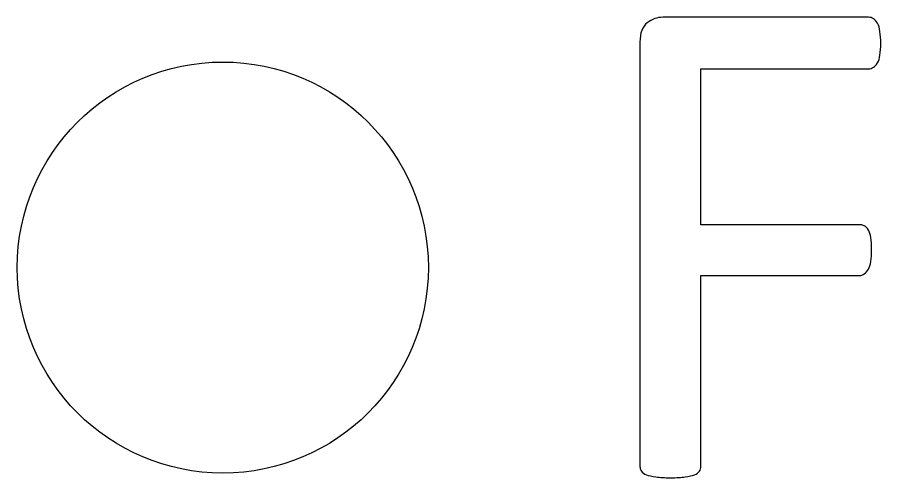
# Model space of a CAD drawing. Extents: x -260425 to 1294666, y -169889 to -2349.
# Drawn here: x 999701.03 to 999743.04, y -26551.76 to -26529.36 of the extents above; entities that cross this region are included whole.
import ezdxf

# ---------------------------------------------------------------- set-up
doc = ezdxf.new("R2010")
doc.units = 0
doc.header["$LTSCALE"] = 100
doc.layers.add('case', color=7, linetype='Continuous')
doc.layers.add('marking', color=7, linetype='Continuous')

# ---------------------------------------------------------------- blocks, each defined once
blk = doc.blocks.new('АТС')
at = {"layer": 'case', "lineweight": 25}
blk.add_open_spline([(1264, -73.008), (1264, -67.485), (1259.523, -63.008), (1254, -63.008), (1254, -63.008), (1248.477, -63.007), (1244, -67.485), (1244, -73.007), (1244, -73.007), (1244, -78.53), (1248.477, -83.007), (1254, -83.008), (1254, -83.008), (1259.523, -83.008), (1264, -78.53), (1264, -73.008)], degree=3, knots=[0, 0, 0, 0, 0.2, 0.2, 0.2, 0.2, 0.4, 0.4, 0.4, 0.4, 0.6, 0.6, 0.6, 0.6, 1, 1, 1, 1], dxfattribs=at)
at = {"layer": 'marking'}
blk.add_open_spline([(1286.008, -62.102), (1286.008, -62.32), (1285.996, -62.508), (1285.972, -62.667), (1285.972, -62.667), (1285.949, -62.826), (1285.908, -62.955), (1285.855, -63.055), (1285.855, -63.055), (1285.796, -63.149), (1285.731, -63.225), (1285.655, -63.266), (1285.655, -63.266), (1285.578, -63.314), (1285.502, -63.337), (1285.42, -63.337), (1285.42, -63.337), (1285.42, -63.337), (1277.259, -63.337), (1277.259, -63.337), (1277.259, -63.337), (1277.259, -63.337), (1277.259, -70.922), (1277.259, -70.922), (1277.259, -70.922), (1277.259, -70.922), (1284.973, -70.922), (1284.973, -70.922), (1284.973, -70.922), (1285.055, -70.922), (1285.132, -70.939), (1285.208, -70.981), (1285.208, -70.981), (1285.284, -71.022), (1285.349, -71.086), (1285.408, -71.181), (1285.408, -71.181), (1285.461, -71.275), (1285.502, -71.398), (1285.526, -71.551), (1285.526, -71.551), (1285.549, -71.71), (1285.561, -71.904), (1285.561, -72.145), (1285.561, -72.145), (1285.561, -72.368), (1285.549, -72.556), (1285.526, -72.709), (1285.526, -72.709), (1285.502, -72.862), (1285.461, -72.991), (1285.408, -73.091), (1285.408, -73.091), (1285.349, -73.185), (1285.284, -73.262), (1285.208, -73.315), (1285.208, -73.315), (1285.132, -73.368), (1285.055, -73.391), (1284.973, -73.391), (1284.973, -73.391), (1284.973, -73.391), (1277.259, -73.391), (1277.259, -73.391), (1277.259, -73.391), (1277.259, -73.391), (1277.259, -82.681), (1277.259, -82.681), (1277.259, -82.681), (1277.259, -82.763), (1277.235, -82.84), (1277.188, -82.916), (1277.188, -82.916), (1277.141, -82.987), (1277.065, -83.046), (1276.947, -83.087), (1276.947, -83.087), (1276.835, -83.128), (1276.682, -83.163), (1276.5, -83.193), (1276.5, -83.193), (1276.318, -83.222), (1276.077, -83.234), (1275.777, -83.234), (1275.777, -83.234), (1275.501, -83.234), (1275.265, -83.222), (1275.071, -83.193), (1275.071, -83.193), (1274.877, -83.163), (1274.719, -83.128), (1274.607, -83.087), (1274.607, -83.087), (1274.489, -83.046), (1274.413, -82.987), (1274.366, -82.916), (1274.366, -82.916), (1274.319, -82.84), (1274.295, -82.763), (1274.295, -82.681), (1274.295, -82.681), (1274.295, -82.681), (1274.295, -62.038), (1274.295, -62.038), (1274.295, -62.038), (1274.295, -61.591), (1274.413, -61.279), (1274.648, -61.097), (1274.648, -61.097), (1274.883, -60.92), (1275.136, -60.832), (1275.401, -60.832), (1275.401, -60.832), (1275.401, -60.832), (1285.42, -60.832), (1285.42, -60.832), (1285.42, -60.832), (1285.502, -60.832), (1285.578, -60.856), (1285.655, -60.903), (1285.655, -60.903), (1285.731, -60.944), (1285.796, -61.02), (1285.855, -61.126), (1285.855, -61.126), (1285.908, -61.226), (1285.949, -61.361), (1285.972, -61.526), (1285.972, -61.526), (1285.996, -61.691), (1286.008, -61.885), (1286.008, -62.102)], degree=3, knots=[0, 0, 0, 0, 0.029412, 0.029412, 0.029412, 0.029412, 0.058824, 0.058824, 0.058824, 0.058824, 0.088235, 0.088235, 0.088235, 0.088235, 0.117647, 0.117647, 0.117647, 0.117647, 0.147059, 0.147059, 0.147059, 0.147059, 0.176471, 0.176471, 0.176471, 0.176471, 0.205882, 0.205882, 0.205882, 0.205882, 0.235294, 0.235294, 0.235294, 0.235294, 0.264706, 0.264706, 0.264706, 0.264706, 0.294118, 0.294118, 0.294118, 0.294118, 0.323529, 0.323529, 0.323529, 0.323529, 0.352941, 0.352941, 0.352941, 0.352941, 0.382353, 0.382353, 0.382353, 0.382353, 0.411765, 0.411765, 0.411765, 0.411765, 0.441176, 0.441176, 0.441176, 0.441176, 0.470588, 0.470588, 0.470588, 0.470588, 0.5, 0.5, 0.5, 0.5, 0.529412, 0.529412, 0.529412, 0.529412, 0.558824, 0.558824, 0.558824, 0.558824, 0.588235, 0.588235, 0.588235, 0.588235, 0.617647, 0.617647, 0.617647, 0.617647, 0.647059, 0.647059, 0.647059, 0.647059, 0.676471, 0.676471, 0.676471, 0.676471, 0.705882, 0.705882, 0.705882, 0.705882, 0.735294, 0.735294, 0.735294, 0.735294, 0.764706, 0.764706, 0.764706, 0.764706, 0.794118, 0.794118, 0.794118, 0.794118, 0.823529, 0.823529, 0.823529, 0.823529, 0.852941, 0.852941, 0.852941, 0.852941, 0.882353, 0.882353, 0.882353, 0.882353, 0.911765, 0.911765, 0.911765, 0.911765, 0.941176, 0.941176, 0.941176, 0.941176, 1, 1, 1, 1], dxfattribs=at)

msp = doc.modelspace()

# ---------------------------------------------------------------- block references
msp.add_blockref('АТС', (998457.029, -26468.524))

doc.saveas('drawing.dxf')
